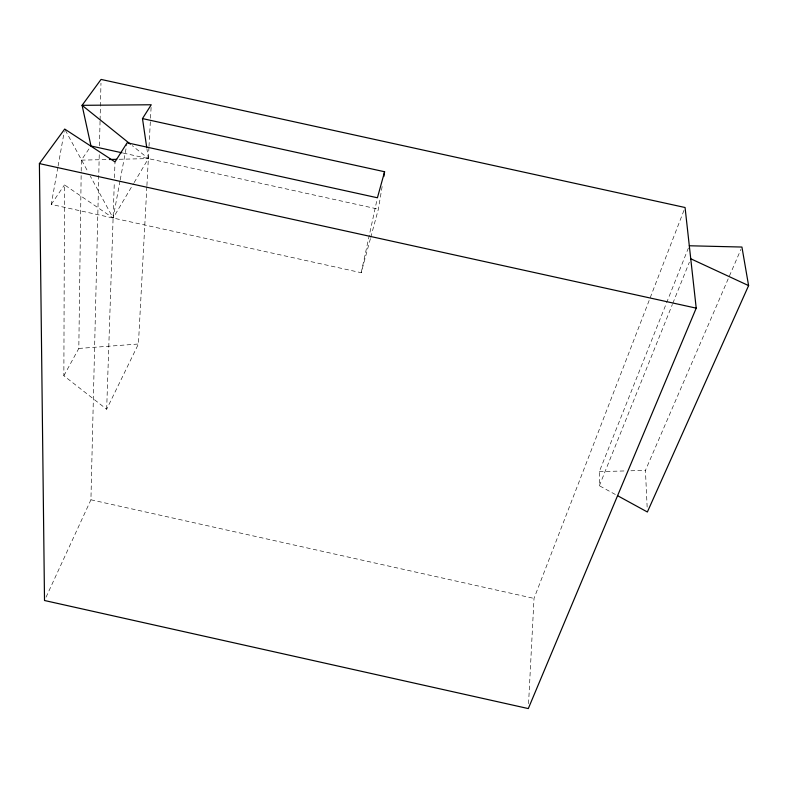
<?xml version="1.0" encoding="UTF-8"?>
<svg xmlns="http://www.w3.org/2000/svg" width="788" height="788" viewBox="0 0 788 788"><rect width="100%" height="100%" fill="white"/><g stroke="black" fill="none" stroke-linecap="round" stroke-linejoin="round"><path stroke-width="0.59" stroke-dasharray="3.94 2.96" d="M146.844 186.835L138.422 344.011L106.666 409.258L63.858 375.758L64.508 184.875L113.108 218.04L133.517 183.624M63.858 375.758L78.81 348.444L81.184 172.444M81.203 171.213L81.351 160.141L90.984 145.977M46.049 597.186L90.925 499.799L99.288 153.167M99.465 145.79L100.056 121.214M100.086 119.983L100.972 83.104M106.666 409.258L114.299 182.639M114.457 177.763L114.999 161.895M528.561 703.684L534.018 598.407L684.624 208.662M146.913 185.613L148.952 147.583M149.011 146.361L150.459 119.451M150.518 118.23L151.247 104.765M370.734 237.405L378.368 209.165L382.584 183.821M370.419 238.587L361.2 272.707L51.23 204.397L57.859 167.322M58.076 166.13L64.271 131.448M120.003 181.004L113.108 218.04L90.364 176.226M120.229 179.812L126.907 143.968M361.2 272.707L377.166 198.97M615.359 494.49L599.363 485.733L599.313 471.628L666.126 303.941M666.579 302.799L688.397 248.053M599.363 485.733L672.381 304.395M672.834 303.252L689.372 262.187M647.145 507.098L645.441 470.387L740.956 249.303M134.137 182.58L148.361 158.595L146.932 148.893M51.23 204.397L64.508 184.875M78.81 348.444L138.422 344.011M599.313 471.628L626.017 470.909M630.873 470.781L645.441 470.387M81.351 160.141L108.153 159.521M119.116 159.265L148.361 158.595L132.266 145.662M123.253 153.079L378.368 209.165M90.925 499.799L534.018 598.407M65.286 130.128L88.029 171.932"/><path stroke-width="1.18" d="M383.795 176.571L384.593 171.745L142.48 118.584L151.247 104.765L82.09 105.326L90.984 145.977L122.061 152.813M384.593 171.745L377.422 197.778L127.134 142.776L114.999 161.895L64.705 129.055L39.4 163.589L44.512 600.505L528.305 708.579L696.218 308.147L685.067 207.51L101.061 79.421L82.09 105.326L130.375 144.135M689.303 245.767L741.932 247.048L748.6 285.601L647.372 511.993L617.496 495.652M109.374 159.491L116.683 159.324M39.4 163.589L696.218 308.147M690.751 258.769L748.6 285.601M142.48 118.584L146.755 147.681"/></g></svg>
